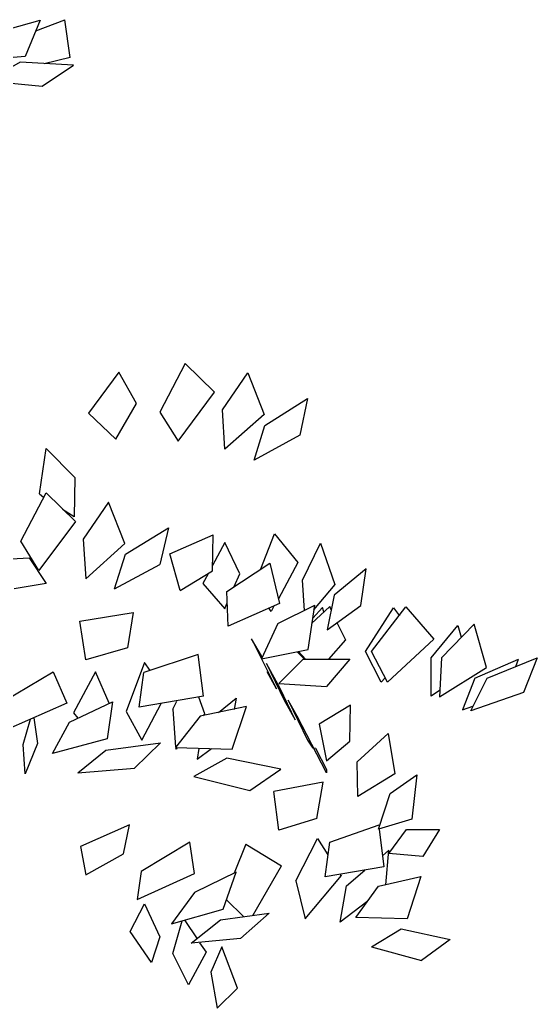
# Model space of a CAD drawing. Header units: millimetres. Extents: x 563079 to 571925, y 2063830 to 2067381.
# Drawn here: x 570934.12 to 570937.9, y 2066931.81 to 2066939.03 of the extents above; entities that cross this region are included whole.
import ezdxf

# ---------------------------------------------------------------- set-up
doc = ezdxf.new("R2010")
doc.units = ezdxf.units.MM
doc.header["$MEASUREMENT"] = 0
doc.layers.add('SO', color=48, linetype='Continuous')

# ---------------------------------------------------------------- blocks, each defined once
blk = doc.blocks.new('fsdfasdfsdf')
at = {"color": 99, "linetype": 'ByBlock'}
for p, q in [((593975.24, 2068058.65), (594016.87, 2068070.25)), ((594016.87, 2068070.25), (594003.19, 2068037.25)), ((594012.7, 2068060.44), (594039.46, 2068070.7)), ((594044.22, 2068036.36), (594039.46, 2068070.7)), ((594003.19, 2068037.25), (593952.64, 2068032.79)), ((593998.43, 2068031.9), (593968.7, 2068014.95)), ((594047.19, 2068029.22), (593998.43, 2068031.9)), ((594018.65, 2068010.04), (594047.19, 2068029.22)), ((594044.22, 2068036.36), (594020.43, 2068030.56)), ((593968.7, 2068014.95), (594018.65, 2068010.04)), ((594088.82, 2067748.7), (594060.87, 2067711.24)), ((594104.87, 2067720.16), (594088.82, 2067748.7)), ((594149.47, 2067756.73), (594126.28, 2067712.13)), ((594149.47, 2067756.73), (594176.23, 2067730.41)), ((594183.36, 2067714.36), (594206.56, 2067748.25)), ((594206.56, 2067748.25), (594221.42, 2067709.9)), ((594142.93, 2067685.82), (594176.23, 2067730.41)), ((594222.02, 2067700.09), (594261.26, 2067724.62)), ((594261.26, 2067724.62), (594254.13, 2067691.17)), ((594085.84, 2067687.6), (594104.87, 2067720.16)), ((594185.74, 2067678.23), (594183.36, 2067714.36)), ((594085.84, 2067687.6), (594060.87, 2067711.24)), ((594126.28, 2067712.13), (594142.93, 2067685.82)), ((594221.42, 2067709.9), (594185.74, 2067678.23)), ((594212.5, 2067668.42), (594222.02, 2067700.09)), ((594254.13, 2067691.17), (594212.5, 2067668.42)), ((594016.27, 2067637.65), (594022.22, 2067679.13)), ((594022.22, 2067679.13), (594048.38, 2067652.37)), ((594048.38, 2067652.37), (594047.79, 2067616.69)), ((593999.03, 2067594.39), (594022.22, 2067638.54)), ((594016.27, 2067637.65), (594019.84, 2067634.53)), ((594022.22, 2067638.54), (594048.98, 2067612.23)), ((594047.79, 2067616.69), (594037.08, 2067623.38)), ((594079.3, 2067630.07), (594056.11, 2067596.17)), ((594094.17, 2067592.16), (594079.3, 2067630.07)), ((594048.98, 2067612.23), (594015.68, 2067567.63)), ((594094.76, 2067582.35), (594134.01, 2067606.43)), ((594134.01, 2067606.43), (594126.28, 2067572.98)), ((594056.11, 2067596.17), (594058.49, 2067560.05)), ((594135.2, 2067582.79), (594175.04, 2067600.19)), ((594174.45, 2067567.18), (594175.04, 2067600.19)), ((594218.45, 2067568.97), (594230.94, 2067601.08)), ((594230.94, 2067601.08), (594252.34, 2067574.77)), ((594015.68, 2067567.63), (593999.03, 2067594.39)), ((594058.49, 2067560.05), (594094.17, 2067592.16)), ((594185.74, 2067593.05), (594174.45, 2067572.09)), ((594199.42, 2067564.51), (594185.74, 2067593.05)), ((594256.51, 2067558.71), (594273.16, 2067592.61)), ((594273.16, 2067592.61), (594286.24, 2067554.7)), ((593978.81, 2067577.44), (594006.76, 2067579.23)), ((594006.76, 2067579.23), (594022.22, 2067555.59)), ((594084.65, 2067550.68), (594094.76, 2067582.35)), ((594144.71, 2067549.35), (594135.2, 2067582.79)), ((594084.65, 2067550.68), (594126.28, 2067572.98)), ((594187.53, 2067548.45), (594226.77, 2067574.32)), ((594226.77, 2067574.32), (594235.69, 2067537.3)), ((594252.34, 2067574.77), (594234.5, 2067541.76)), ((594314.78, 2067568.97), (594285.64, 2067544.89)), ((594310.02, 2067535.52), (594314.78, 2067568.97)), ((594144.71, 2067549.35), (594174.45, 2067567.18)), ((594170.28, 2067564.51), (594165.53, 2067555.59)), ((594194.07, 2067552.91), (594199.42, 2067564.51)), ((594022.22, 2067555.59), (593993.08, 2067550.68)), ((594165.53, 2067555.59), (594185.74, 2067532.4)), ((594258.29, 2067531.06), (594256.51, 2067558.71)), ((594286.24, 2067554.7), (594266.61, 2067531.51)), ((594188.72, 2067516.79), (594187.53, 2067548.45)), ((594285.64, 2067544.89), (594279.1, 2067513.22)), ((594185.74, 2067532.4), (594187.53, 2067537.3)), ((594235.69, 2067537.3), (594188.72, 2067516.79)), ((594227.96, 2067530.17), (594226.18, 2067532.84)), ((594230.34, 2067535.07), (594227.96, 2067530.17)), ((594233.91, 2067519.02), (594267.8, 2067535.97)), ((594261.86, 2067495.38), (594267.8, 2067535.97)), ((594264.83, 2067519.02), (594281.48, 2067534.63)), ((594274.94, 2067533.74), (594266.02, 2067523.92)), ((594276.13, 2067529.72), (594274.94, 2067533.74)), ((594279.1, 2067513.22), (594310.02, 2067535.52)), ((594282.67, 2067531.51), (594281.48, 2067534.63)), ((594314.19, 2067493.6), (594339.75, 2067533.29)), ((594319.54, 2067493.6), (594351.05, 2067534.18)), ((594339.75, 2067533.29), (594345.11, 2067526.15)), ((594351.05, 2067534.18), (594376.62, 2067504.75)), ((594053.14, 2067521.25), (594101.9, 2067529.28)), ((594101.9, 2067529.28), (594096.55, 2067496.72)), ((594058.49, 2067486.02), (594053.14, 2067521.25)), ((594233.91, 2067519.02), (594219.04, 2067486.91)), ((594288.02, 2067519.91), (594295.75, 2067504.3)), ((594374.24, 2067487.8), (594398.62, 2067517.23)), ((594413.49, 2067518.57), (594383.76, 2067487.8)), ((594398.62, 2067517.23), (594401.6, 2067506.53)), ((594424.79, 2067478.88), (594413.49, 2067518.57)), ((594210.12, 2067505.19), (594232.72, 2067459.26)), ((594219.04, 2067489.58), (594210.12, 2067505.19)), ((594376.62, 2067504.75), (594334.4, 2067465.5)), ((594096.55, 2067496.72), (594058.49, 2067486.02)), ((594295.75, 2067504.3), (594280.29, 2067486.46)), ((594161.36, 2067490.92), (594111.41, 2067474.42)), ((594166.12, 2067452.57), (594161.36, 2067490.92)), ((594219.04, 2067486.91), (594261.86, 2067495.38)), ((594219.64, 2067487.8), (594219.04, 2067489.58)), ((594251.75, 2067493.15), (594258.29, 2067486.46)), ((594259.48, 2067486.46), (594252.94, 2067493.6)), ((594328.46, 2067465.5), (594314.19, 2067493.6)), ((594334.4, 2067465.5), (594319.54, 2067493.6)), ((594374.24, 2067452.57), (594374.24, 2067487.8)), ((594383.76, 2067487.8), (594381.97, 2067452.12)), ((594425.38, 2067469.07), (594471.17, 2067487.8)), ((594471.17, 2067487.8), (594458.68, 2067456.14)), ((594112.01, 2067483.34), (594095.36, 2067438.74)), ((594117.36, 2067476.2), (594112.01, 2067483.34)), ((594223.8, 2067482.45), (594239.86, 2067449)), ((594236.29, 2067459.7), (594223.8, 2067482.45)), ((594235.1, 2067464.16), (594257.1, 2067486.46)), ((594257.1, 2067486.46), (594299.91, 2067486.46)), ((594258.29, 2067486.46), (594259.48, 2067486.46)), ((594299.91, 2067486.46), (594278.51, 2067461.49)), ((594381.97, 2067452.12), (594424.79, 2067478.88)), ((594414.08, 2067469.07), (594453.93, 2067486.46)), ((594451.55, 2067479.77), (594453.93, 2067486.46)), ((593983.57, 2067448.11), (594028.76, 2067474.87)), ((594028.76, 2067474.87), (594041.25, 2067446.32)), ((594067.41, 2067474.87), (594047.19, 2067437.4)), ((594079.9, 2067446.32), (594067.41, 2067474.87)), ((594107.25, 2067442.76), (594111.41, 2067474.42)), ((594232.72, 2067459.26), (594224.39, 2067474.87)), ((594332.02, 2067469.52), (594328.46, 2067465.5)), ((594414.08, 2067469.07), (594402.79, 2067440.08)), ((594410.52, 2067439.19), (594425.38, 2067469.07)), ((594235.1, 2067464.16), (594278.51, 2067461.49)), ((594249.96, 2067431.16), (594236.29, 2067459.7)), ((594166.12, 2067452.57), (594107.25, 2067442.76)), ((594167.31, 2067436.51), (594161.96, 2067451.68)), ((594179.8, 2067437.85), (594195.85, 2067450.78)), ((594195.85, 2067450.78), (594194.07, 2067440.53)), ((594381.97, 2067457.92), (594374.24, 2067452.57)), ((594458.68, 2067456.14), (594410.52, 2067439.19)), ((594041.25, 2067446.32), (593987.13, 2067422.69)), ((594043.62, 2067428.93), (594082.87, 2067447.66)), ((594082.87, 2067447.66), (594078.11, 2067413.77)), ((594109.63, 2067412.43), (594127.47, 2067445.88)), ((594138.17, 2067440.97), (594141.74, 2067448.11)), ((594205.37, 2067443.2), (594163.15, 2067434.28)), ((594192.28, 2067404.4), (594205.37, 2067443.2)), ((594239.86, 2067449), (594249.96, 2067431.16)), ((594251.75, 2067434.28), (594243.42, 2067449)), ((594243.42, 2067449), (594261.26, 2067412.43)), ((594300.51, 2067444.54), (594271.97, 2067427.15)), ((594299.91, 2067411.54), (594300.51, 2067444.54)), ((594402.79, 2067440.08), (594412.3, 2067443.65)), ((594010.92, 2067432.94), (594014.49, 2067409.31)), ((594047.19, 2067437.4), (594051.35, 2067432.5)), ((594095.36, 2067438.74), (594109.63, 2067412.43)), ((594138.17, 2067440.97), (594140.55, 2067406.19)), ((594163.15, 2067434.28), (594140.55, 2067405.74)), ((594165.53, 2067434.73), (594167.31, 2067436.51)), ((594278.51, 2067382.55), (594251.75, 2067434.28)), ((594001.4, 2067408.42), (594007.95, 2067431.61)), ((594028.16, 2067400.39), (594043.62, 2067428.93)), ((594271.97, 2067427.15), (594278.51, 2067393.7)), ((594306.45, 2067392.81), (594335, 2067418.67)), ((594335, 2067418.67), (594340.94, 2067381.66)), ((594003.19, 2067381.66), (594001.4, 2067408.42)), ((594014.49, 2067409.31), (594003.19, 2067381.66)), ((594078.11, 2067413.77), (594028.16, 2067400.39)), ((594076.92, 2067403.51), (594126.87, 2067410.2)), ((594126.87, 2067410.2), (594103.09, 2067387.01)), ((594140.55, 2067405.74), (594192.28, 2067404.4)), ((594140.55, 2067405.29), (594141.15, 2067404.4)), ((594141.74, 2067405.29), (594141.15, 2067404.4)), ((594261.26, 2067412.43), (594266.02, 2067405.29)), ((594268.4, 2067405.29), (594267.21, 2067404.85)), ((594268.4, 2067405.29), (594278.51, 2067385.67)), ((594278.51, 2067393.7), (594299.91, 2067411.54)), ((594051.35, 2067382.55), (594076.92, 2067403.51)), ((594161.96, 2067404.85), (594160.17, 2067395.04)), ((594160.17, 2067395.04), (594173.26, 2067404.85)), ((594187.53, 2067395.93), (594157.2, 2067379.43)), ((594236.88, 2067386.12), (594187.53, 2067395.93)), ((594307.05, 2067361.14), (594306.45, 2067392.81)), ((594051.35, 2067382.55), (594103.09, 2067387.01)), ((594157.2, 2067379.43), (594208.34, 2067366.49)), ((594208.34, 2067366.49), (594236.88, 2067386.12)), ((594278.51, 2067385.67), (594278.51, 2067382.55)), ((594340.94, 2067381.66), (594307.05, 2067361.14)), ((594336.78, 2067363.82), (594361.16, 2067380.77)), ((594361.16, 2067380.77), (594356.4, 2067340.18)), ((594275.53, 2067374.08), (594230.34, 2067365.6)), ((594269.59, 2067341.07), (594275.53, 2067374.08)), ((594235.1, 2067330.37), (594230.34, 2067365.6)), ((594326.08, 2067331.26), (594336.78, 2067363.82)), ((594098.33, 2067335.28), (594053.73, 2067315.21)), ((594092.98, 2067308.52), (594098.33, 2067335.28)), ((594269.59, 2067341.07), (594235.1, 2067330.37)), ((594281.48, 2067319.22), (594326.67, 2067335.28)), ((594356.4, 2067340.18), (594326.08, 2067331.26)), ((594326.67, 2067335.28), (594326.67, 2067333.49)), ((594326.67, 2067331.26), (594330.84, 2067296.92)), ((594335.59, 2067308.96), (594351.65, 2067330.82)), ((594351.65, 2067330.82), (594381.97, 2067330.82)), ((594381.97, 2067330.82), (594366.51, 2067306.29)), ((594053.73, 2067315.21), (594058.49, 2067289.34)), ((594153.63, 2067319.22), (594109.03, 2067292.46)), ((594157.8, 2067290.68), (594153.63, 2067319.22)), ((594204.77, 2067317.44), (594194.07, 2067291.12)), ((594204.77, 2067317.44), (594237.48, 2067297.81)), ((594250.56, 2067283.99), (594270.18, 2067322.79)), ((594270.18, 2067322.79), (594279.7, 2067307.62)), ((594277.32, 2067287.56), (594281.48, 2067319.22)), ((594058.49, 2067289.34), (594092.98, 2067308.52)), ((594335.59, 2067312.08), (594329.65, 2067306.73)), ((594332.62, 2067280.42), (594335.59, 2067312.08)), ((594366.51, 2067306.29), (594335.59, 2067308.96)), ((594211.31, 2067252.32), (594237.48, 2067297.81)), ((594330.84, 2067296.92), (594277.32, 2067287.56)), ((594109.03, 2067292.46), (594105.47, 2067267.04)), ((594105.47, 2067267.04), (594157.8, 2067290.68)), ((594195.85, 2067292.02), (594157.8, 2067273.28)), ((594183.96, 2067258.12), (594195.85, 2067292.02)), ((594258.88, 2067249.2), (594292.18, 2067288.89)), ((594290.99, 2067289.79), (594292.18, 2067288.89)), ((594296.94, 2067279.53), (594313.59, 2067293.8)), ((594326.08, 2067279.08), (594364.73, 2067288)), ((594364.73, 2067288), (594352.24, 2067249.2)), ((594250.56, 2067283.99), (594258.88, 2067249.2)), ((594290.99, 2067246.08), (594296.94, 2067279.53)), ((594305.27, 2067250.54), (594326.08, 2067279.08)), ((594157.8, 2067273.28), (594136.98, 2067244.74)), ((594098.93, 2067237.61), (594112.01, 2067263.03)), ((594112.01, 2067263.03), (594126.28, 2067232.7)), ((594186.93, 2067267.04), (594202.99, 2067250.99)), ((594315.37, 2067264.81), (594290.99, 2067246.08)), ((594136.98, 2067244.74), (594183.96, 2067258.12)), ((594181.58, 2067248.31), (594226.18, 2067254.55)), ((594226.18, 2067254.55), (594200.01, 2067231.36)), ((594138.17, 2067217.54), (594146.5, 2067247.42)), ((594148.88, 2067247.86), (594160.17, 2067230.92)), ((594154.82, 2067226.9), (594181.58, 2067248.31)), ((594352.24, 2067249.2), (594305.27, 2067250.54)), ((594118.55, 2067209.51), (594098.93, 2067237.61)), ((594319.54, 2067223.78), (594346.89, 2067240.28)), ((594346.89, 2067240.28), (594391.49, 2067230.47)), ((594126.28, 2067232.7), (594118.55, 2067209.51)), ((594200.01, 2067231.36), (594154.82, 2067226.9)), ((594162.55, 2067227.35), (594168.5, 2067218.87)), ((594391.49, 2067230.47), (594365.32, 2067211.29)), ((594152.44, 2067188.99), (594138.17, 2067217.54)), ((594168.5, 2067218.87), (594152.44, 2067188.99)), ((594182.77, 2067223.78), (594172.66, 2067200.59)), ((594197.04, 2067185.87), (594182.77, 2067223.78)), ((594319.54, 2067223.78), (594365.32, 2067211.29)), ((594172.66, 2067200.59), (594178.61, 2067167.59)), ((594178.61, 2067167.59), (594197.04, 2067185.87))]:
    blk.add_line(p, q, dxfattribs=at)

msp = doc.modelspace()

# ---------------------------------------------------------------- block references
at = {"layer": 'SO', "color": 5, "xscale": 0.007999999914318323, "yscale": 0.007999999914318323, "zscale": 0.007999999914318323}
msp.add_blockref('fsdfasdfsdf', (566182.13012, 2050394.4683), dxfattribs=at)

doc.saveas('drawing.dxf')
